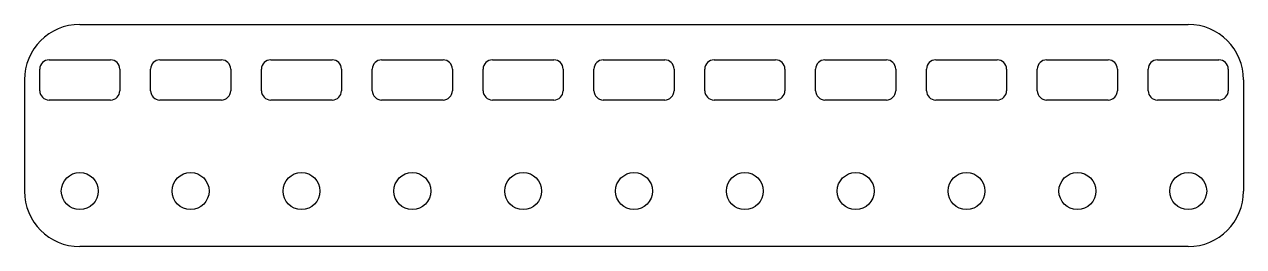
# Model space of a CAD drawing. Header units: millimetres. Extents: x 251.9 to 350.9, y 210.7 to 228.7.
import ezdxf

# ---------------------------------------------------------------- set-up
doc = ezdxf.new("R2010")
doc.units = ezdxf.units.MM
doc.layers.add('Default', color=7, linetype='Continuous')

msp = doc.modelspace()

# ---------------------------------------------------------------- linework, layer by layer
at = {"layer": 'Default', "color": 7, "linetype": 'Continuous'}
for p, q in [((256.429, 228.742), (346.429, 228.742)), ((253.929, 225.867), (258.929, 225.867)), ((262.929, 225.867), (267.929, 225.867)), ((271.929, 225.867), (276.929, 225.867)), ((280.929, 225.867), (285.929, 225.867)), ((289.929, 225.867), (294.929, 225.867)), ((298.929, 225.867), (303.929, 225.867)), ((307.929, 225.867), (312.929, 225.867)), ((316.929, 225.867), (321.929, 225.867)), ((325.929, 225.867), (330.929, 225.867)), ((334.929, 225.867), (339.929, 225.867)), ((343.929, 225.867), (348.929, 225.867)), ((253.179, 223.367), (253.179, 225.117)), ((259.679, 225.117), (259.679, 223.367)), ((262.179, 223.367), (262.179, 225.117)), ((268.679, 225.117), (268.679, 223.367)), ((271.179, 223.367), (271.179, 225.117)), ((277.679, 225.117), (277.679, 223.367)), ((280.179, 223.367), (280.179, 225.117)), ((286.679, 225.117), (286.679, 223.367)), ((289.179, 223.367), (289.179, 225.117)), ((295.679, 225.117), (295.679, 223.367)), ((298.179, 223.367), (298.179, 225.117)), ((304.679, 225.117), (304.679, 223.367)), ((307.179, 223.367), (307.179, 225.117)), ((313.679, 225.117), (313.679, 223.367)), ((316.179, 223.367), (316.179, 225.117)), ((322.679, 225.117), (322.679, 223.367)), ((325.179, 223.367), (325.179, 225.117)), ((331.679, 225.117), (331.679, 223.367)), ((334.179, 223.367), (334.179, 225.117)), ((340.679, 225.117), (340.679, 223.367)), ((343.179, 223.367), (343.179, 225.117)), ((349.679, 225.117), (349.679, 223.367)), ((251.929, 224.242), (251.929, 215.242)), ((350.929, 224.242), (350.929, 215.242)), ((258.929, 222.617), (253.929, 222.617)), ((267.929, 222.617), (262.929, 222.617)), ((276.929, 222.617), (271.929, 222.617)), ((285.929, 222.617), (280.929, 222.617)), ((294.929, 222.617), (289.929, 222.617)), ((303.929, 222.617), (298.929, 222.617)), ((312.929, 222.617), (307.929, 222.617)), ((321.929, 222.617), (316.929, 222.617)), ((330.929, 222.617), (325.929, 222.617)), ((339.929, 222.617), (334.929, 222.617)), ((348.929, 222.617), (343.929, 222.617)), ((346.429, 210.742), (256.429, 210.742))]:
    msp.add_line(p, q, dxfattribs=at)
for centre in [(256.429, 215.242), (265.429, 215.242), (274.429, 215.242), (283.429, 215.242), (292.429, 215.242), (301.429, 215.242), (310.429, 215.242), (319.429, 215.242), (328.429, 215.242), (337.429, 215.242), (346.429, 215.242)]:
    msp.add_circle(centre, 1.5, dxfattribs=at)
for centre, radius, start, end in [((256.429, 224.242), 4.5, 90, 180), ((346.429, 224.242), 4.5, 0, 90), ((253.929, 225.117), 0.75, 90, 180), ((258.929, 225.117), 0.75, 0, 90), ((262.929, 225.117), 0.75, 90, 180), ((267.929, 225.117), 0.75, 0, 90), ((271.929, 225.117), 0.75, 90, 180), ((276.929, 225.117), 0.75, 0, 90), ((280.929, 225.117), 0.75, 90, 180), ((285.929, 225.117), 0.75, 0, 90), ((289.929, 225.117), 0.75, 90, 180), ((294.929, 225.117), 0.75, 0, 90), ((298.929, 225.117), 0.75, 90, 180), ((303.929, 225.117), 0.75, 0, 90), ((307.929, 225.117), 0.75, 90, 180), ((312.929, 225.117), 0.75, 0, 90), ((316.929, 225.117), 0.75, 90, 180), ((321.929, 225.117), 0.75, 0, 90), ((325.929, 225.117), 0.75, 90, 180), ((330.929, 225.117), 0.75, 0, 90), ((334.929, 225.117), 0.75, 90, 180), ((339.929, 225.117), 0.75, 0, 90), ((343.929, 225.117), 0.75, 90, 180), ((348.929, 225.117), 0.75, 0, 90), ((253.929, 223.367), 0.75, 180, 270), ((258.929, 223.367), 0.75, 270, 0), ((262.929, 223.367), 0.75, 180, 270), ((267.929, 223.367), 0.75, 270, 0), ((271.929, 223.367), 0.75, 180, 270), ((276.929, 223.367), 0.75, 270, 0), ((280.929, 223.367), 0.75, 180, 270), ((285.929, 223.367), 0.75, 270, 0), ((289.929, 223.367), 0.75, 180, 270), ((294.929, 223.367), 0.75, 270, 0), ((298.929, 223.367), 0.75, 180, 270), ((303.929, 223.367), 0.75, 270, 0), ((307.929, 223.367), 0.75, 180, 270), ((312.929, 223.367), 0.75, 270, 0), ((316.929, 223.367), 0.75, 180, 270), ((321.929, 223.367), 0.75, 270, 0), ((325.929, 223.367), 0.75, 180, 270), ((330.929, 223.367), 0.75, 270, 0), ((334.929, 223.367), 0.75, 180, 270), ((339.929, 223.367), 0.75, 270, 0), ((343.929, 223.367), 0.75, 180, 270), ((348.929, 223.367), 0.75, 270, 0), ((256.429, 215.242), 4.5, 180, 270), ((346.429, 215.242), 4.5, 270, 0)]:
    msp.add_arc(centre, radius, start, end, dxfattribs=at)

doc.saveas('drawing.dxf')
